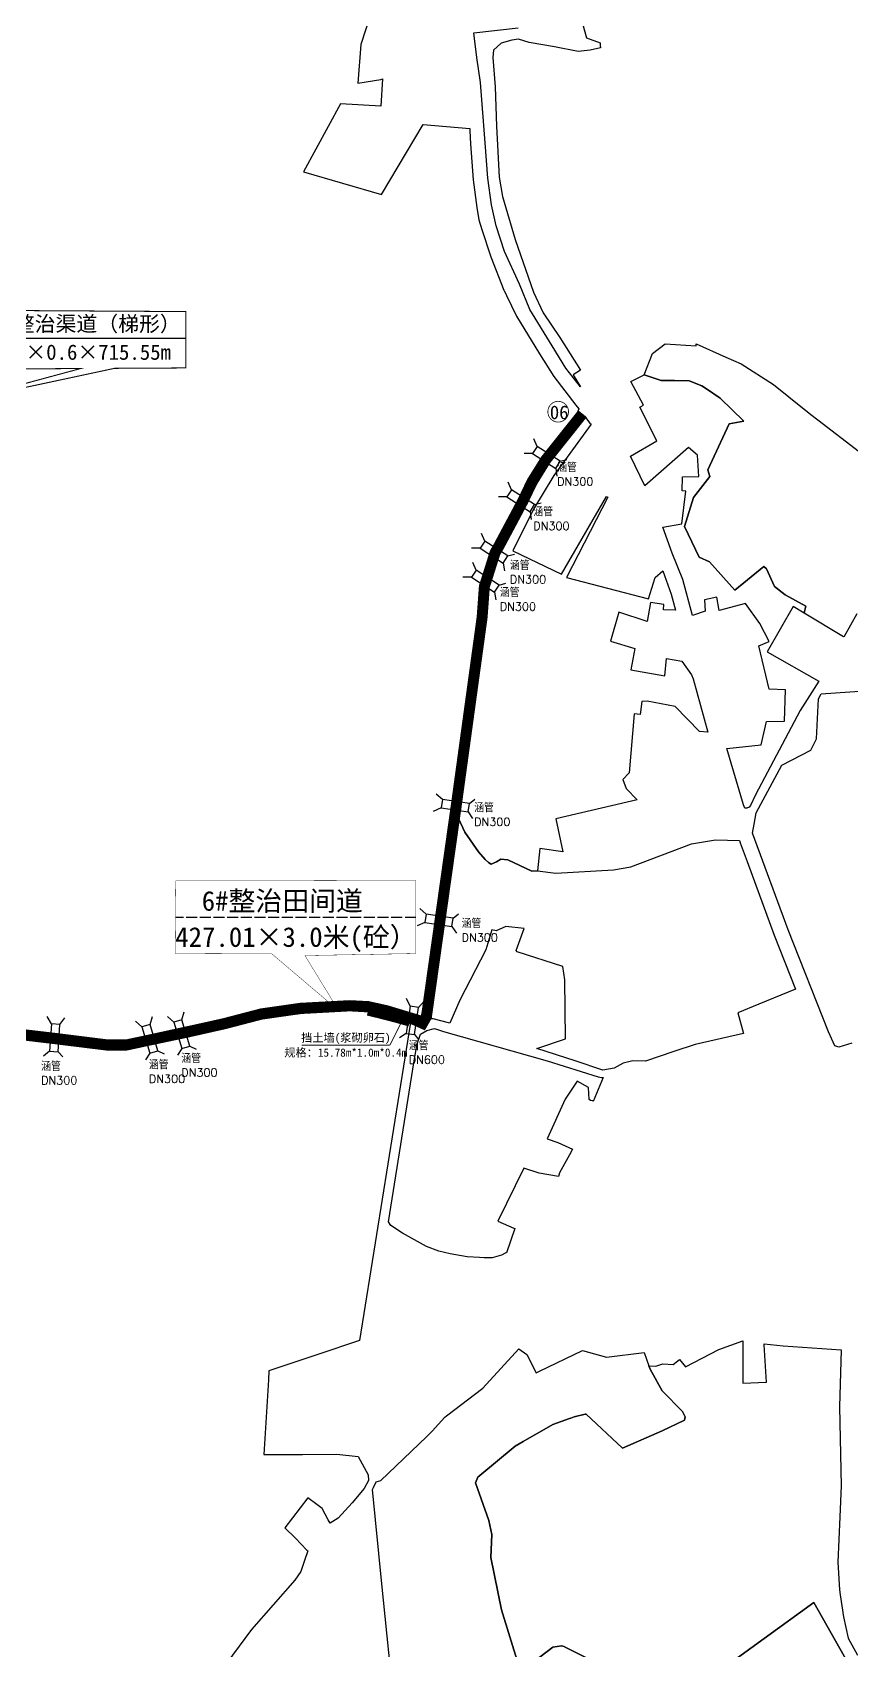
# Model space of a CAD drawing. Header units: millimetres. Extents: x 35444746 to 35449000, y 3482000 to 3488437.
# Drawn here: x 35445072 to 35445371, y 3484147 to 3484738 of the extents above; entities that cross this region are included whole.
import ezdxf
from ezdxf.enums import TextEntityAlignment as Align

# ---------------------------------------------------------------- set-up
doc = ezdxf.new("R2010")
doc.units = ezdxf.units.MM
doc.linetypes.add('X3', pattern=[5, 4, -1])
for name, color, linetype, true_color in [('0203.02旱地整理', 9, 'Continuous', 0x808080), ('0204.02水田整理', 9, 'Continuous', 0x808080), ('0302.01田间道路工程标注', 6, 'X3', 0xff00ff), ('0302.02田间道路工程', 6, 'X3', 0xff00ff), ('0401.01渠道工程标注', 4, '732', 0x00ffff), ('0401.03涵管标注', 4, '732', 0x00ffff), ('0501.01挡土墙标注', 7, '732', 0x7d7d7d), ('0501.02挡土墙', 6, 'X3', 0xff00ff)]:
    doc.layers.add(name, color=color, linetype=linetype, true_color=true_color)
doc.styles.add('FS', font='rs.shx', dxfattribs={"bigfont": 'fs.shx'})
doc.styles.add('宋体', font='')
doc.styles.get('宋体').set_extended_font_data('SimSun')
doc.linetypes.add('10421', pattern='A,2,[150,AAA.SHX,S=0.5,R=0,X=0,Y=0.5],1e-11', length=2)
doc.linetypes.add('732', pattern='A,9,-0.5,[162,AAA.SHX,S=1,R=0,X=0,Y=0],-0.5', length=10)

msp = doc.modelspace()

# ---------------------------------------------------------------- linework, layer by layer
at = {"layer": '0203.02旱地整理', "color": 41}
for points in [[(35445261.848, 3484781.702), (35445274.596, 3484736.04), (35445279.491, 3484734.222), (35445279.571, 3484733.277), (35445279.648, 3484732.386), (35445275.844, 3484731.57), (35445271.48, 3484731.04), (35445262.911, 3484732.798), (35445253.588, 3484734.392), (35445249.654, 3484735.551), (35445247.258, 3484735.146), (35445243.309, 3484734.049), (35445240.616, 3484731.532), (35445240.316, 3484728.856), (35445241.226, 3484718.136), (35445241.688, 3484703.753), (35445242.684, 3484685.136), (35445243.901, 3484678.077), (35445248.437, 3484662.388), (35445255.223, 3484643.058), (35445258.666, 3484635.501), (35445264.797, 3484626.556), (35445272.335, 3484614.537), (35445269.636, 3484612.868), (35445272.306, 3484608.549), (35445267.01, 3484615.374), (35445262.003, 3484623.456), (35445253.863, 3484636.763), (35445250.011, 3484646.018), (35445244.604, 3484657.911), (35445241.574, 3484667.384), (35445239.797, 3484675.012), (35445238.458, 3484684.75), (35445237.563, 3484697.726), (35445235.823, 3484719.69), (35445234.478, 3484728.87), (35445233.618, 3484735.757), (35445233.348, 3484737.921), (35445249.55, 3484739.674)], [(35445261.848, 3484781.702), (35445274.596, 3484736.04), (35445279.491, 3484734.222), (35445279.571, 3484733.277), (35445279.648, 3484732.386), (35445275.844, 3484731.57), (35445271.48, 3484731.04), (35445262.911, 3484732.798), (35445253.588, 3484734.392), (35445249.654, 3484735.551), (35445247.258, 3484735.146), (35445243.309, 3484734.049), (35445240.616, 3484731.532), (35445240.316, 3484728.856), (35445241.226, 3484718.136), (35445241.688, 3484703.753), (35445242.684, 3484685.136), (35445243.901, 3484678.077), (35445248.437, 3484662.388), (35445255.223, 3484643.058), (35445258.666, 3484635.501), (35445264.797, 3484626.556), (35445272.335, 3484614.537), (35445269.636, 3484612.868), (35445272.306, 3484608.549), (35445267.01, 3484615.374), (35445262.003, 3484623.456), (35445253.863, 3484636.763), (35445250.011, 3484646.018), (35445244.604, 3484657.911), (35445241.574, 3484667.384), (35445239.797, 3484675.012), (35445238.458, 3484684.75), (35445237.563, 3484697.726), (35445235.823, 3484719.69), (35445234.478, 3484728.87), (35445233.618, 3484735.757), (35445233.348, 3484737.921), (35445249.55, 3484739.674)], [(35445249.548, 3484141.898), (35445243.492, 3484161.535), (35445239.643, 3484180.67), (35445239.961, 3484189.109), (35445238.831, 3484194.283), (35445233.98, 3484207.977), (35445234.833, 3484210.094), (35445248.444, 3484221.453), (35445251.455, 3484223.157), (35445262.266, 3484229.275), (35445268.299, 3484231.451), (35445268.876, 3484231.659), (35445270.078, 3484232.092), (35445274.039, 3484233.041), (35445274.452, 3484233.077), (35445287.726, 3484220.657), (35445302.244, 3484226.986), (35445310.42, 3484230.926), (35445310.566, 3484232.159), (35445309.593, 3484234.026), (35445302.16, 3484241.639), (35445297.804, 3484249.546), (35445297.388, 3484250.736), (35445299.928, 3484250.644), (35445302.487, 3484251.51), (35445306.277, 3484251.221), (35445308.56, 3484253.033), (35445310.743, 3484250.381), (35445322.935, 3484256.687), (35445331.653, 3484259.875), (35445331.698, 3484244.366), (35445340.358, 3484244.748), (35445339.486, 3484258.426), (35445339.466, 3484258.75), (35445346.47, 3484258.113), (35445367.587, 3484256.603), (35445367.039, 3484235.809), (35445367.688, 3484206.912), (35445367.087, 3484195.522), (35445366.366, 3484178.985), (35445367.046, 3484168.873), (35445367.312, 3484167.066), (35445368.496, 3484159.038), (35445370.211, 3484151.249), (35445373.551, 3484145.022)], [(35445249.548, 3484141.898), (35445243.492, 3484161.535), (35445239.643, 3484180.67), (35445239.961, 3484189.109), (35445238.831, 3484194.283), (35445233.98, 3484207.977), (35445234.833, 3484210.094), (35445248.444, 3484221.453), (35445251.455, 3484223.157), (35445262.266, 3484229.275), (35445268.299, 3484231.451), (35445268.876, 3484231.659), (35445270.078, 3484232.092), (35445274.039, 3484233.041), (35445274.452, 3484233.077), (35445287.726, 3484220.657), (35445302.244, 3484226.986), (35445310.42, 3484230.926), (35445310.566, 3484232.159), (35445309.593, 3484234.026), (35445302.16, 3484241.639), (35445297.804, 3484249.546), (35445297.388, 3484250.736), (35445299.928, 3484250.644), (35445302.487, 3484251.51), (35445306.277, 3484251.221), (35445308.56, 3484253.033), (35445310.743, 3484250.381), (35445322.935, 3484256.687), (35445331.653, 3484259.875), (35445331.698, 3484244.366), (35445340.358, 3484244.748), (35445339.486, 3484258.426), (35445339.466, 3484258.75), (35445346.47, 3484258.113), (35445367.587, 3484256.603), (35445367.039, 3484235.809), (35445367.688, 3484206.912), (35445367.087, 3484195.522), (35445366.366, 3484178.985), (35445367.046, 3484168.873), (35445367.312, 3484167.066), (35445368.496, 3484159.038), (35445370.211, 3484151.249), (35445373.551, 3484145.022)], [(35445370.307, 3484141.832), (35445357.59, 3484164.244), (35445321.34, 3484137.976)], [(35445370.307, 3484141.832), (35445357.59, 3484164.244), (35445321.34, 3484137.976)], [(35445291.46, 3484135.639), (35445266.499, 3484148.034), (35445266.419, 3484148.16), (35445265.381, 3484148.496), (35445262.191, 3484147.996), (35445252.487, 3484140.537)], [(35445291.46, 3484135.639), (35445266.499, 3484148.034), (35445266.419, 3484148.16), (35445265.381, 3484148.496), (35445262.191, 3484147.996), (35445252.487, 3484140.537)]]:
    msp.add_lwpolyline(points, dxfattribs=at)
for points in [[(35445295.631, 3484612.887), (35445301.822, 3484610.829), (35445306.74, 3484610.779), (35445312.125, 3484610.724), (35445316.679, 3484608.917), (35445318.356, 3484607.793), (35445323.438, 3484604.385), (35445332.044, 3484595.958), (35445326.743, 3484595.01), (35445318.897, 3484578.146), (35445319.68, 3484575.733), (35445313.63, 3484568.011), (35445310.359, 3484557.457), (35445315.776, 3484546.313), (35445319.461, 3484544.567), (35445328.782, 3484534.235), (35445339.364, 3484542.879), (35445340.38, 3484541.972), (35445343.234, 3484535.542), (35445347.113, 3484532.516), (35445354.693, 3484528.409), (35445354.178, 3484526.406), (35445354.104, 3484525.834), (35445350.099, 3484528.257), (35445340.564, 3484511.692), (35445359.42, 3484500.9), (35445352.642, 3484490.206), (35445336.372, 3484459.383), (35445334.46, 3484455.493), (35445333.983, 3484454.927), (35445333.138, 3484454.529), (35445332.481, 3484454.567), (35445331.974, 3484455.711), (35445325.906, 3484476.306), (35445338.41, 3484477.679), (35445340.316, 3484486.172), (35445346.905, 3484486.28), (35445347.279, 3484497.743), (35445341.331, 3484497.971), (35445337.531, 3484513.882), (35445341.359, 3484515.404), (35445337.946, 3484522.059), (35445332.694, 3484529.328), (35445322.995, 3484526.79), (35445322.182, 3484531.637), (35445317.685, 3484530.709), (35445317.924, 3484526.469), (35445313.299, 3484524.924), (35445309.757, 3484538.056), (35445305.84, 3484547.71), (35445302.5, 3484557.174), (35445309.444, 3484558.477), (35445310.836, 3484570.367), (35445309.551, 3484570.449), (35445309.633, 3484575.614), (35445315.639, 3484575.707), (35445315.105, 3484583.484), (35445311.88, 3484586.387), (35445295.843, 3484572.365), (35445290.625, 3484583.148), (35445300.263, 3484588.785), (35445294.043, 3484601.024), (35445295.359, 3484601.808), (35445290.702, 3484610.509)], [(35445295.631, 3484612.887), (35445301.822, 3484610.829), (35445306.74, 3484610.779), (35445312.125, 3484610.724), (35445316.679, 3484608.917), (35445318.356, 3484607.793), (35445323.438, 3484604.385), (35445332.044, 3484595.958), (35445326.743, 3484595.01), (35445318.897, 3484578.146), (35445319.68, 3484575.733), (35445313.63, 3484568.011), (35445310.359, 3484557.457), (35445315.776, 3484546.313), (35445319.461, 3484544.567), (35445328.782, 3484534.235), (35445339.364, 3484542.879), (35445340.38, 3484541.972), (35445343.234, 3484535.542), (35445347.113, 3484532.516), (35445354.693, 3484528.409), (35445354.178, 3484526.406), (35445354.104, 3484525.834), (35445350.099, 3484528.257), (35445340.564, 3484511.692), (35445359.42, 3484500.9), (35445352.642, 3484490.206), (35445336.372, 3484459.383), (35445334.46, 3484455.493), (35445333.983, 3484454.927), (35445333.138, 3484454.529), (35445332.481, 3484454.567), (35445331.974, 3484455.711), (35445325.906, 3484476.306), (35445338.41, 3484477.679), (35445340.316, 3484486.172), (35445346.905, 3484486.28), (35445347.279, 3484497.743), (35445341.331, 3484497.971), (35445337.531, 3484513.882), (35445341.359, 3484515.404), (35445337.946, 3484522.059), (35445332.694, 3484529.328), (35445322.995, 3484526.79), (35445322.182, 3484531.637), (35445317.685, 3484530.709), (35445317.924, 3484526.469), (35445313.299, 3484524.924), (35445309.757, 3484538.056), (35445305.84, 3484547.71), (35445302.5, 3484557.174), (35445309.444, 3484558.477), (35445310.836, 3484570.367), (35445309.551, 3484570.449), (35445309.633, 3484575.614), (35445315.639, 3484575.707), (35445315.105, 3484583.484), (35445311.88, 3484586.387), (35445295.843, 3484572.365), (35445290.625, 3484583.148), (35445300.263, 3484588.785), (35445294.043, 3484601.024), (35445295.359, 3484601.808), (35445290.702, 3484610.509)], [(35445274.145949, 3484597.359367), (35445275.766, 3484595.273), (35445276.288, 3484594.819), (35445262.582, 3484576.109), (35445255.202, 3484563.827), (35445247.589, 3484548.58), (35445265.46, 3484540.034), (35445281.852, 3484568.424), (35445282.292, 3484568.175), (35445267.254, 3484538.877), (35445297.223, 3484531.089), (35445299.596, 3484538.847), (35445302.432, 3484541.265), (35445305.533, 3484532.777), (35445307.113, 3484526.846), (35445302.75, 3484526.986), (35445302.82, 3484529.026), (35445297.894, 3484529.66), (35445296.698, 3484522.695), (35445286.424, 3484526.212), (35445283.327, 3484515.59), (35445292.265, 3484512.846), (35445290.775, 3484505.053), (35445303.188, 3484502.935), (35445303.829, 3484509.239), (35445309.444, 3484508.205), (35445312.876, 3484503.308), (35445313.576, 3484501.832), (35445318.937, 3484482.371), (35445315.832, 3484482.501), (35445306.954, 3484491.68), (35445296.75, 3484493.618), (35445294.768, 3484493.526), (35445294.152, 3484488.744), (35445291.939, 3484489.006), (35445290.111, 3484467.407), (35445287.791, 3484465.029), (35445289.046, 3484461.688), (35445293.065, 3484457.628), (35445263.311, 3484450.66), (35445265.849, 3484438.64), (35445257.541, 3484439.851), (35445256.599, 3484431.627), (35445254.588, 3484431.519), (35445245.842, 3484435.623), (35445243.27, 3484435.893), (35445241.693, 3484434.871), (35445239.715, 3484434.099), (35445238.781, 3484434.698), (35445237.499, 3484435.772), (35445235.057, 3484438.623), (35445230.127, 3484445.751), (35445227.802228, 3484450.804251), (35445228.445564, 3484455.357562), (35445237.899564, 3484524.116562), (35445238.711564, 3484535.284174), (35445239.301564, 3484537.092562), (35445242.495564, 3484547.217562), (35445243.871564, 3484549.570562), (35445252.567564, 3484565.884562), (35445255.952564, 3484572.906562), (35445260.903564, 3484580.956562)], [(35445274.145949, 3484597.359367), (35445275.766, 3484595.273), (35445276.288, 3484594.819), (35445262.582, 3484576.109), (35445255.202, 3484563.827), (35445247.589, 3484548.58), (35445265.46, 3484540.034), (35445281.852, 3484568.424), (35445282.292, 3484568.175), (35445267.254, 3484538.877), (35445297.223, 3484531.089), (35445299.596, 3484538.847), (35445302.432, 3484541.265), (35445305.533, 3484532.777), (35445307.113, 3484526.846), (35445302.75, 3484526.986), (35445302.82, 3484529.026), (35445297.894, 3484529.66), (35445296.698, 3484522.695), (35445286.424, 3484526.212), (35445283.327, 3484515.59), (35445292.265, 3484512.846), (35445290.775, 3484505.053), (35445303.188, 3484502.935), (35445303.829, 3484509.239), (35445309.444, 3484508.205), (35445312.876, 3484503.308), (35445313.576, 3484501.832), (35445318.937, 3484482.371), (35445315.832, 3484482.501), (35445306.954, 3484491.68), (35445296.75, 3484493.618), (35445294.768, 3484493.526), (35445294.152, 3484488.744), (35445291.939, 3484489.006), (35445290.111, 3484467.407), (35445287.791, 3484465.029), (35445289.046, 3484461.688), (35445293.065, 3484457.628), (35445263.311, 3484450.66), (35445265.849, 3484438.64), (35445257.541, 3484439.851), (35445256.599, 3484431.627), (35445254.588, 3484431.519), (35445245.842, 3484435.623), (35445243.27, 3484435.893), (35445241.693, 3484434.871), (35445239.715, 3484434.099), (35445238.781, 3484434.698), (35445237.499, 3484435.772), (35445235.057, 3484438.623), (35445230.127, 3484445.751), (35445227.802228, 3484450.804251), (35445228.445564, 3484455.357562), (35445237.899564, 3484524.116562), (35445238.711564, 3484535.284174), (35445239.301564, 3484537.092562), (35445242.495564, 3484547.217562), (35445243.871564, 3484549.570562), (35445252.567564, 3484565.884562), (35445255.952564, 3484572.906562), (35445260.903564, 3484580.956562)]]:
    msp.add_lwpolyline(points, close=True, dxfattribs=at)
at = {"layer": '0204.02水田整理', "color": 51}
for points in [[(35445197.324, 3484749.668), (35445192.095, 3484733.607), (35445190.953, 3484719.514), (35445199.436, 3484720.803), (35445199.959, 3484721.046), (35445199.378, 3484711.115), (35445184.624, 3484711.865), (35445171.148, 3484687.089), (35445199.575, 3484678.758), (35445214.84, 3484704.404), (35445231.908, 3484702.935), (35445231.95, 3484702.008), (35445232.166, 3484697.326), (35445233.071, 3484684.195), (35445234.469, 3484674.028), (35445235.244, 3484669.497), (35445236.352, 3484665.943), (35445239.546, 3484655.96), (35445244.356, 3484643.857), (35445244.446, 3484643.671), (35445245.296, 3484641.932), (35445249.027, 3484634.296), (35445257.394, 3484620.619), (35445262.56, 3484612.28), (35445270.659, 3484601.85), (35445271.766901, 3484600.423201), (35445271.224564, 3484599.240562), (35445258.178694, 3484582.869641), (35445253.032798, 3484574.502753), (35445249.603241, 3484567.388321), (35445240.969752, 3484551.191594), (35445239.438505, 3484548.573117), (35445236.137167, 3484538.107855), (35445235.426468, 3484535.929518), (35445234.592789, 3484524.463752), (35445225.154135, 3484455.816361), (35445219.307918, 3484414.438904), (35445214.487042, 3484380.274838), (35445214.139945, 3484378.528562), (35445202.012595, 3484382.128828), (35445195.039011, 3484383.716422), (35445188.036284, 3484384.119025), (35445169.957046, 3484383.131033), (35445155.351508, 3484381.060312), (35445141.829225, 3484377.53939), (35445128.771085, 3484374.595492), (35445113.57069, 3484371.388573), (35445106.135606, 3484369.782411), (35445099.741068, 3484369.739186), (35445081.159628, 3484372.025646), (35445028.500324, 3484378.317375)], [(35445373.34, 3484525.59), (35445368.672, 3484517.328), (35445368.542, 3484517.097), (35445354.104, 3484525.834), (35445354.178, 3484526.406), (35445354.693, 3484528.409), (35445347.113, 3484532.516), (35445343.234, 3484535.542), (35445340.38, 3484541.972), (35445339.364, 3484542.879), (35445328.782, 3484534.235), (35445319.461, 3484544.567), (35445315.776, 3484546.313), (35445310.359, 3484557.457), (35445313.63, 3484568.011), (35445319.68, 3484575.733), (35445318.897, 3484578.146), (35445326.743, 3484595.01), (35445332.044, 3484595.958), (35445323.438, 3484604.385), (35445318.356, 3484607.793), (35445316.679, 3484608.917), (35445312.125, 3484610.724), (35445306.74, 3484610.779), (35445301.822, 3484610.829), (35445295.631, 3484612.887), (35445298.73, 3484620.72), (35445303.361, 3484624.278), (35445314.58, 3484623.469), (35445314.666, 3484624.262), (35445325.511, 3484619.405), (35445331.052, 3484616.925), (35445342.849, 3484609.391), (35445348.527, 3484604.839), (35445356.559, 3484598.4), (35445359.066, 3484596.391), (35445374.355, 3484584.806)], [(35445371.486, 3484368.641), (35445366.731, 3484367.252), (35445365.348, 3484367.696), (35445362.987, 3484372.813), (35445348.229, 3484410.021), (35445335.239, 3484445.451), (35445335.808, 3484448.744), (35445336.52, 3484452.87), (35445346.008, 3484470.204), (35445356.496, 3484475.678), (35445358.627, 3484479.87), (35445359.32, 3484494.524), (35445360.315, 3484496.343), (35445393.638, 3484498.658)], [(35445028.767564, 3484374.938562), (35445080.759564, 3484368.726562), (35445099.548564, 3484366.414562), (35445106.501564, 3484366.461562), (35445114.264564, 3484368.138562), (35445129.479564, 3484371.348562), (35445142.613564, 3484374.309562), (35445156.005564, 3484377.796562), (35445170.281564, 3484379.820562), (35445188.031564, 3484380.790562), (35445194.571564, 3484380.414562), (35445201.173564, 3484378.911562), (35445210.259417, 3484376.236081), (35445191.636, 3484260.054), (35445176.361, 3484254.911), (35445158.486, 3484248.892), (35445158.283, 3484245.598), (35445156.615, 3484218.399), (35445170.73, 3484218.363), (35445183.25, 3484218.49), (35445191.155, 3484217.565), (35445194.756, 3484210.922), (35445194.892, 3484208.797), (35445193.326, 3484205.966), (35445188.921, 3484200.731), (35445183.807, 3484195.073), (35445180.828, 3484193.236), (35445180.178, 3484194.468), (35445177.993, 3484198.587), (35445176.002, 3484200.135), (35445172.707, 3484202.56), (35445164.306, 3484191.602), (35445168.136, 3484187.84), (35445172.297, 3484183.393), (35445172.702, 3484183.178), (35445171.528, 3484179.661), (35445170.096, 3484175.587), (35445167.892, 3484172.381), (35445152.081, 3484154.381), (35445140.661, 3484138.98)], [(35445203.047, 3484138.811), (35445200.997, 3484159.132), (35445199.786, 3484171.147), (35445196.312, 3484205.598), (35445196.646, 3484206.272), (35445197.675, 3484208.347), (35445199.418, 3484208.849), (35445216.036, 3484224.753), (35445216.599, 3484225.345), (35445218.104, 3484226.929), (35445222.763, 3484232.001), (35445223.329, 3484232.434), (35445236.676, 3484242.646), (35445249.827, 3484257), (35445252.742, 3484254.852), (35445256.111, 3484248.21), (35445257.425, 3484248.844), (35445273.069, 3484256.392), (35445281.844, 3484253.965), (35445295.668, 3484255.65), (35445297.388, 3484250.736), (35445297.804, 3484249.546), (35445302.16, 3484241.639), (35445309.593, 3484234.026), (35445310.566, 3484232.159), (35445310.42, 3484230.926), (35445302.244, 3484226.986), (35445287.726, 3484220.657), (35445274.452, 3484233.077), (35445274.039, 3484233.041), (35445270.078, 3484232.092), (35445268.876, 3484231.659), (35445268.299, 3484231.451), (35445262.266, 3484229.275), (35445251.455, 3484223.157), (35445248.444, 3484221.453), (35445234.833, 3484210.094), (35445233.98, 3484207.977), (35445238.831, 3484194.283), (35445239.961, 3484189.109), (35445239.643, 3484180.67), (35445243.492, 3484161.535), (35445249.548, 3484141.898)], [(35445321.34, 3484137.976), (35445357.59, 3484164.244), (35445370.307, 3484141.832)], [(35445252.487, 3484140.537), (35445262.191, 3484147.996), (35445265.381, 3484148.496), (35445266.419, 3484148.16), (35445266.499, 3484148.034), (35445291.46, 3484135.639)]]:
    msp.add_lwpolyline(points, dxfattribs=at)
for points in [[(35445227.802228, 3484450.804251), (35445230.127, 3484445.751), (35445235.057, 3484438.623), (35445237.499, 3484435.772), (35445238.781, 3484434.698), (35445239.715, 3484434.099), (35445241.693, 3484434.871), (35445243.27, 3484435.893), (35445245.842, 3484435.623), (35445254.588, 3484431.519), (35445256.599, 3484431.627), (35445263.376, 3484430.761), (35445284.363, 3484431.99), (35445290.705, 3484433.132), (35445312.917, 3484441.453), (35445321.703, 3484443.029), (35445330.455, 3484442.669), (35445330.744, 3484441.882), (35445333.264, 3484435.03), (35445343.172, 3484408.092), (35445350.992, 3484388.356), (35445337.488, 3484382.974), (35445329.832, 3484379.799), (35445331.994, 3484372.206), (35445314.289, 3484368.218), (35445306.437, 3484365.562), (35445296.115, 3484362.07), (35445291.499, 3484362.172), (35445287.976, 3484361.403), (35445284.68, 3484359.572), (35445280.572, 3484358.812), (35445270.379, 3484362.15), (35445256.348, 3484366.744), (35445266.901, 3484370.215), (35445266.671, 3484391.761), (35445265.936, 3484396.704), (35445249.168, 3484402.011), (35445248.811, 3484402.518), (35445251.772, 3484410.533), (35445245.111, 3484411.252), (35445241.489, 3484409.766), (35445239.976, 3484410.046), (35445237.726, 3484402.825), (35445228.263, 3484384.322), (35445224.648, 3484375.998), (35445218.509026, 3484377.507122), (35445217.737121, 3484377.504387), (35445217.591564, 3484378.423562), (35445217.661564, 3484378.987562), (35445222.598564, 3484413.974562)], [(35445280.627, 3484356.077), (35445276.949, 3484347.353), (35445276.848, 3484347.61), (35445275.999, 3484347.689), (35445275.523, 3484348.076), (35445275.324, 3484352.459), (35445271.132, 3484354.77), (35445266.817, 3484348.216), (35445260.19, 3484333.729), (35445264.115, 3484332.361), (35445269.41, 3484329.99), (35445268.345, 3484327.885), (35445264.672, 3484321.253), (35445264.379, 3484319.889), (35445257.202, 3484321.102), (35445251.658, 3484322.938), (35445242.113, 3484303.621), (35445248.047, 3484301.078), (35445248.34, 3484300.978), (35445245.347, 3484292.035), (35445245.03, 3484292.034), (35445243.43, 3484291.187), (35445240.079, 3484290.253), (35445237.181, 3484290.234), (35445235.443, 3484290.346), (35445230.9, 3484290.641), (35445224.731, 3484291.633), (35445220.614, 3484292.665), (35445216.018, 3484294.394), (35445207.331, 3484299.193), (35445203.086, 3484301.99), (35445202.23, 3484303.414), (35445211.625, 3484362.192), (35445212.623, 3484368.433), (35445213.854, 3484371.901), (35445216.241, 3484373.284), (35445219.029, 3484374), (35445222.307, 3484372.943), (35445260.159, 3484362.187), (35445278.806, 3484356.324), (35445280.09, 3484356.15)]]:
    msp.add_lwpolyline(points, close=True, dxfattribs=at)
at = {"layer": '0302.01田间道路工程标注', "color": 1, "const_width": 0.2848}
msp.add_lwpolyline([(35445266.12548, 3484596.150848), (35445266.612802, 3484596.489438), (35445267.051246, 3484596.913169), (35445267.416043, 3484597.401744), (35445267.697741, 3484597.942509), (35445267.889047, 3484598.521459), (35445267.985005, 3484599.1236), (35445267.983131, 3484599.733336), (35445267.883473, 3484600.334875), (35445267.688611, 3484600.912639), (35445267.403592, 3484601.451662), (35445267.035801, 3484601.937985), (35445266.594759, 3484602.359013), (35445266.091891, 3484602.70384), (35445265.540221, 3484602.963536), (35445264.954037, 3484603.131375), (35445264.348521, 3484603.20301), (35445263.739355, 3484603.176585), (35445263.142316, 3484603.052785), (35445262.572868, 3484602.834818), (35445262.045758, 3484602.528327), (35445261.574639, 3484602.14125), (35445261.171712, 3484601.683613), (35445260.847413, 3484601.167269), (35445260.610141, 3484600.60559), (35445260.466042, 3484600.013123), (35445260.418846, 3484599.405213), (35445260.469778, 3484598.797604), (35445260.617518, 3484598.206035), (35445260.858238, 3484597.645826), (35445261.185705, 3484597.131484), (35445261.591438, 3484596.676333), (35445262.064928, 3484596.29216), (35445262.593912, 3484595.988916), (35445263.164689, 3484595.774452), (35445263.762478, 3484595.654326), (35445264.371795, 3484595.631647), (35445264.97686, 3484595.707004), (35445265.562001, 3484595.878443), (35445266.097325, 3484596.134477)], dxfattribs=at)
at = {"layer": '0302.01田间道路工程标注', "color": 1, "const_width": 0.144}
msp.add_lwpolyline([(35445159.57334, 3484401.293667), (35445183.970494, 3484380.568633), (35445171.637872, 3484400.681322), (35445212.221438, 3484401.421923), (35445212.206831, 3484420.153995), (35445212.206831, 3484420.153995), (35445212.221438, 3484422.985564), (35445212.221438, 3484428.078189), (35445200.058986, 3484428.078189), (35445196.127197, 3484428.078189), (35445196.127197, 3484428.078189), (35445190.535312, 3484428.07805), (35445144.644685, 3484427.95503), (35445124.43108, 3484427.976132), (35445124.21971, 3484401.421923), (35445159.57334, 3484401.293667)], close=True, dxfattribs=at)
at = {"layer": '0302.01田间道路工程标注', "color": 1, "elevation": -166.68}
msp.add_lwpolyline([(35445212.221438, 3484414.632149), (35445124.43108, 3484414.609389)], dxfattribs=at)
at = {"layer": '0302.02田间道路工程', "color": 1, "linetype": 'Continuous', "const_width": 4, "flags": 128}
msp.add_lwpolyline([(35445028.646941, 3484376.463643), (35445080.940139, 3484370.215656), (35445099.635454, 3484367.915184), (35445106.336383, 3484367.96048), (35445113.951373, 3484369.605506), (35445129.159781, 3484372.814115), (35445142.259541, 3484375.767396), (35445155.710346, 3484379.269707), (35445170.135088, 3484381.314796), (35445188.033694, 3484382.292917), (35445194.782554, 3484381.904909), (35445201.552274, 3484380.363726), (35445210.683129, 3484377.674993), (35445214.640177, 3484375.904696), (35445216.0769, 3484378.398137), (35445216.174529, 3484379.184746), (35445221.113279, 3484414.18415), (35445226.959925, 3484455.564648), (35445236.406999, 3484524.273272), (35445237.228784, 3484535.57546), (35445237.873263, 3484537.550831), (35445241.115712, 3484547.829413), (35445242.561785, 3484550.302241), (35445251.22957, 3484566.563308), (35445254.634682, 3484573.627028), (35445259.676155, 3484581.824131), (35445273.112757, 3484598.690015)], dxfattribs=at)
at = {"layer": '0401.01渠道工程标注'}
msp.add_line((35445051.935225, 3484626.247346, 178.545525), (35445128.143242, 3484626.267104, 178.545525), dxfattribs=at)
at = {"layer": '0401.01渠道工程标注', "linetype": 'Continuous', "const_width": 0.37679, "flags": 128}
msp.add_lwpolyline([(35445128.143242, 3484615.414063), (35445102.059669, 3484615.264197), (35445043.489141, 3484602.731957), (35445089.662941, 3484615.19297), (35445051.935225, 3484614.976202), (35445051.935225, 3484636.471217), (35445128.143242, 3484636.010634)], close=True, dxfattribs=at)
at = {"layer": '0401.03涵管标注', "color": 4, "linetype": 'Continuous'}
for p, q in [((35445256.549507, 3484586.752578), (35445255.32877, 3484589.504924)), ((35445254.874468, 3484584.162803), (35445251.746394, 3484584.167763)), ((35445256.549507, 3484586.752578), (35445254.874468, 3484584.162803)), ((35445254.874468, 3484584.162803), (35445263.299458, 3484578.713608)), ((35445264.974498, 3484581.303383), (35445256.549507, 3484586.752578)), ((35445263.299458, 3484578.713608), (35445264.974498, 3484581.303383)), ((35445263.299458, 3484578.713608), (35445263.756693, 3484575.840524)), ((35445264.974498, 3484581.303383), (35445267.41445, 3484581.940635)), ((35445264.974498, 3484581.303383), (35445264.974498, 3484581.303383)), ((35445247.162009, 3484570.921507), (35445245.941272, 3484573.673853)), ((35445245.48697, 3484568.331732), (35445242.358896, 3484568.336692)), ((35445247.162009, 3484570.921507), (35445245.48697, 3484568.331732)), ((35445245.48697, 3484568.331732), (35445253.911961, 3484562.882537)), ((35445255.587, 3484565.472312), (35445247.162009, 3484570.921507)), ((35445253.911961, 3484562.882537), (35445255.587, 3484565.472312)), ((35445255.587, 3484565.472312), (35445258.026952, 3484566.109564)), ((35445255.587, 3484565.472312), (35445255.587, 3484565.472312)), ((35445253.911961, 3484562.882537), (35445254.369196, 3484560.009453)), ((35445237.370035, 3484552.153705), (35445236.149298, 3484554.906051)), ((35445235.694995, 3484549.563929), (35445232.566922, 3484549.56889)), ((35445237.370035, 3484552.153705), (35445235.694995, 3484549.563929)), ((35445235.694995, 3484549.563929), (35445244.119986, 3484544.114734)), ((35445245.795025, 3484546.70451), (35445237.370035, 3484552.153705)), ((35445234.174042, 3484541.538403), (35445232.953304, 3484544.290749)), ((35445244.119986, 3484544.114734), (35445245.795025, 3484546.70451)), ((35445244.119986, 3484544.114734), (35445244.577221, 3484541.241651)), ((35445245.795025, 3484546.70451), (35445248.234977, 3484547.341762)), ((35445245.795025, 3484546.70451), (35445245.795025, 3484546.70451)), ((35445232.499002, 3484538.948627), (35445229.370929, 3484538.953588)), ((35445234.174042, 3484541.538403), (35445232.499002, 3484538.948627)), ((35445232.499002, 3484538.948627), (35445240.923993, 3484533.499432)), ((35445242.599032, 3484536.089208), (35445234.174042, 3484541.538403)), ((35445240.923993, 3484533.499432), (35445242.599032, 3484536.089208)), ((35445242.599032, 3484536.089208), (35445245.038984, 3484536.72646)), ((35445242.599032, 3484536.089208), (35445242.599032, 3484536.089208)), ((35445240.923993, 3484533.499432), (35445241.381228, 3484530.626349)), ((35445221.869987, 3484457.694722), (35445219.620329, 3484459.695883)), ((35445221.415846, 3484454.644075), (35445218.565721, 3484453.355023)), ((35445221.869987, 3484457.694722), (35445221.415846, 3484454.644075)), ((35445221.415846, 3484454.644075), (35445231.340134, 3484453.166675)), ((35445231.794275, 3484456.217323), (35445221.869987, 3484457.694722)), ((35445231.340134, 3484453.166675), (35445231.794275, 3484456.217323)), ((35445231.340134, 3484453.166675), (35445232.944562, 3484450.739849)), ((35445231.794275, 3484456.217323), (35445233.752296, 3484457.806539)), ((35445231.794275, 3484456.217323), (35445231.794275, 3484456.217323)), ((35445215.918622, 3484415.831518), (35445213.668963, 3484417.832679)), ((35445215.464481, 3484412.780871), (35445212.614355, 3484411.491819)), ((35445215.918622, 3484415.831518), (35445215.464481, 3484412.780871)), ((35445215.464481, 3484412.780871), (35445225.388768, 3484411.303471)), ((35445225.842909, 3484414.354119), (35445215.918622, 3484415.831518)), ((35445225.388768, 3484411.303471), (35445225.842909, 3484414.354119)), ((35445225.842909, 3484414.354119), (35445227.800931, 3484415.943335)), ((35445225.842909, 3484414.354119), (35445225.842909, 3484414.354119)), ((35445225.388768, 3484411.303471), (35445226.993196, 3484408.876645)), ((35445210.110247, 3484382.178308, 1135.459357), (35445208.632847, 3484372.25402, 1135.459357)), ((35445210.110247, 3484382.178308, 1135.459357), (35445208.821195, 3484385.028433, 1135.459357)), ((35445213.160894, 3484381.724167, 1135.459357), (35445210.110247, 3484382.178308, 1135.459357)), ((35445213.160894, 3484381.724167, 1135.459357), (35445215.162055, 3484383.973825, 1135.459357)), ((35445078.959596, 3484375.726279), (35445077.430739, 3484378.455284)), ((35445082.03796, 3484375.535579), (35445083.838705, 3484377.948653)), ((35445112.063998, 3484374.613815), (35445109.686523, 3484376.646665)), ((35445115.018725, 3484375.498282), (35445115.875008, 3484378.38487)), ((35445123.743978, 3484376.331874), (35445121.366502, 3484378.364725)), ((35445126.698704, 3484377.216342), (35445123.743978, 3484376.331874)), ((35445123.743978, 3484376.331874), (35445126.621305, 3484366.719633)), ((35445126.698704, 3484377.216342), (35445127.554987, 3484380.102929)), ((35445129.576032, 3484367.604101), (35445126.698704, 3484377.216342)), ((35445211.683495, 3484371.799879, 1135.459357), (35445213.160894, 3484381.724167, 1135.459357)), ((35445078.959596, 3484375.726279), (35445078.339214, 3484365.711824)), ((35445082.03796, 3484375.535579), (35445078.959596, 3484375.726279)), ((35445081.417578, 3484365.521123), (35445082.03796, 3484375.535579)), ((35445115.018725, 3484375.498282), (35445112.063998, 3484374.613815)), ((35445112.063998, 3484374.613815), (35445114.941325, 3484365.001573)), ((35445117.896052, 3484365.886041), (35445115.018725, 3484375.498282)), ((35445208.632847, 3484372.25402, 1135.459357), (35445206.206021, 3484370.649592, 1135.459357)), ((35445208.632847, 3484372.25402, 1135.459357), (35445211.683495, 3484371.799879, 1135.459357)), ((35445211.683495, 3484371.799879, 1135.459357), (35445211.683495, 3484371.799879, 1135.459357)), ((35445211.683495, 3484371.799879, 1135.459357), (35445213.272711, 3484369.841858, 1135.459357)), ((35445078.339214, 3484365.711824), (35445076.059009, 3484363.905076)), ((35445078.339214, 3484365.711824), (35445081.417578, 3484365.521123)), ((35445081.417578, 3484365.521123), (35445081.417578, 3484365.521123)), ((35445081.417578, 3484365.521123), (35445083.168944, 3484363.706688)), ((35445114.941325, 3484365.001573), (35445113.425643, 3484362.518353)), ((35445114.941325, 3484365.001573), (35445117.896052, 3484365.886041)), ((35445117.896052, 3484365.886041), (35445117.896052, 3484365.886041)), ((35445117.896052, 3484365.886041), (35445120.166398, 3484364.788322)), ((35445126.621305, 3484366.719633), (35445125.105622, 3484364.236413)), ((35445126.621305, 3484366.719633), (35445129.576032, 3484367.604101)), ((35445129.576032, 3484367.604101), (35445129.576032, 3484367.604101)), ((35445129.576032, 3484367.604101), (35445131.846377, 3484366.506382))]:
    msp.add_line(p, q, dxfattribs=at)
at = {"layer": '0501.01挡土墙标注', "color": 0, "linetype": 'Continuous', "ltscale": 0.5, "const_width": 0.3}
msp.add_lwpolyline([(35445170.407859, 3484367.913451), (35445170.407859, 3484367.913451), (35445191.428025, 3484367.913451), (35445202.725877, 3484367.963746), (35445206.788059, 3484376.085175)], dxfattribs=at)
at = {"layer": '0501.02挡土墙', "color": 3, "linetype": '10421', "const_width": 2, "elevation": 553.0973}
msp.add_lwpolyline([(35445209.79, 3484375.769), (35445204.67276, 3484377.192069), (35445198.51547, 3484378.782682), (35445194.520742, 3484379.74306), (35445194.520742, 3484379.74306)], dxfattribs=at)

# ---------------------------------------------------------------- texts
at = {"layer": '0302.01田间道路工程标注', "color": 0, "style": '宋体'}
for s, p in [('6#整治田间道', (35445133.917873, 3484417.04861, -14.4)), ('427.01×3.0米(砼）', (35445124.239123, 3484403.860715, -14.4))]:
    msp.add_text(s, height=7.2, dxfattribs=at).set_placement(p)
at = {"layer": '0302.01田间道路工程标注', "color": 1, "insert": (35445261.171712, 3484601.683613), "char_height": 5, "width": 0.4, "attachment_point": 1, "style": '宋体'}
msp.add_mtext('06', dxfattribs=at)
at = {"layer": '0401.01渠道工程标注', "color": 0, "style": '宋体'}
for s, p in [('8#整治渠道（梯形）', (35445057.659256, 3484628.747529, 347.718782)), ('0.4×0.6×715.55m', (35445058.071999, 3484618.393595, 347.718782))]:
    msp.add_text(s, height=5.5878421, dxfattribs=at).set_placement(p)
at = {"layer": '0401.03涵管标注', "color": 0, "linetype": 'Continuous', "char_height": 3, "width": 16, "attachment_point": 1, "style": 'FS'}
for s, insert in [('涵管DN300', (35445263.820387, 3484580.407707, -2270.918714)), ('涵管DN300', (35445255.11429, 3484564.189162, -2270.918714)), ('涵管DN300', (35445246.54968, 3484544.642981, -2270.918714)), ('涵管DN300', (35445242.853799, 3484534.709724, -2270.918714)), ('涵管DN300', (35445233.4949, 3484456.050385, -2270.918714)), ('涵管DN300', (35445228.909407, 3484413.77864, -2270.918714)), ('涵管DN300', (35445126.458228, 3484364.435984, -2270.918714)), ('涵管DN600', (35445209.585516, 3484369.121292, -1135.459357)), ('涵管DN300', (35445075.212818, 3484361.569517, -2270.918714)), ('涵管DN300', (35445114.610693, 3484362.127118, -2270.918714))]:
    msp.add_mtext(s, dxfattribs=dict(at, insert=insert))
at = {"layer": '0501.01挡土墙标注', "color": 0, "linetype": 'Continuous', "ltscale": 0.5, "style": '宋体'}
msp.add_text('挡土墙(浆砌卵石)', height=3, dxfattribs=at).set_placement((35445186.598135, 3484370.529811), align=Align.MIDDLE)
at = {"layer": '0501.01挡土墙标注', "color": 0, "linetype": 'Continuous', "style": '宋体'}
msp.add_text('规格：15.78m*1.0m*0.4m', height=3, dxfattribs=at).set_placement((35445186.559934, 3484365.315002), align=Align.MIDDLE)

doc.saveas('drawing.dxf')
